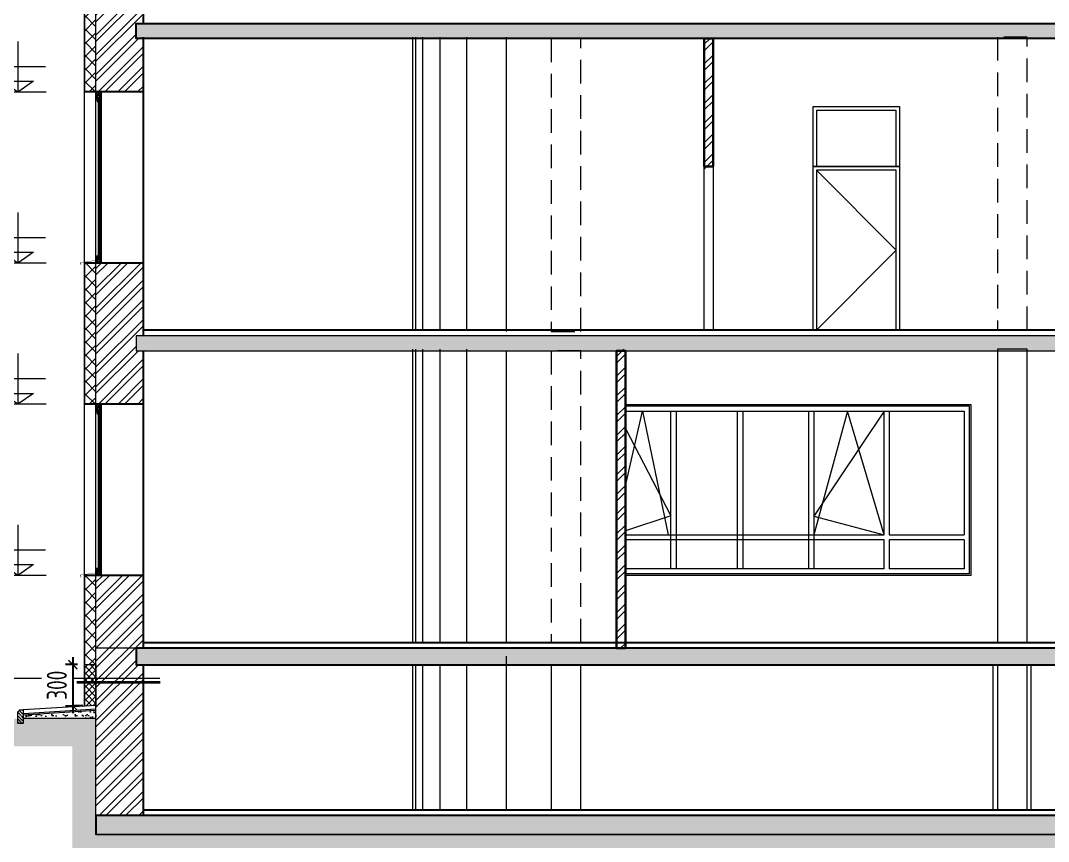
# Model space of a CAD drawing. Header units: millimetres. Extents: x -136099598 to 11807193, y 0 to 779331.
# Drawn here: x 548011 to 561829, y 285877 to 296914 of the extents above; entities that cross this region are included whole.
import ezdxf
from ezdxf import colors
from ezdxf.entities.mleader import LeaderData, LeaderLine
from ezdxf.math import Vec2, Vec3

# ---------------------------------------------------------------- set-up
doc = ezdxf.new("R2010")
doc.units = ezdxf.units.MM
doc.header["$MEASUREMENT"] = 0
doc.linetypes.add('ADSK_Штриховая_ш2 п1', pattern=[3, 2, -1])
doc.linetypes.add('HIDDEN2', pattern=[4.7625, 3.175, -1.5875])
doc.layers.get('0').update_dxf_attribs({"color": 250, "lineweight": 9})
doc.layers.get('Defpoints').update_dxf_attribs({"color": 8})
doc.layers.add('PDF _0', color=7, linetype='Continuous')
doc.layers.add('PDF_Геометрия', color=7, linetype='Continuous')
for name, color, linetype, lineweight in [('АР_Двери', 5, 'Continuous', 18), ('АР_Лестницы', 6, 'Continuous', 15), ('АР_Окна', 4, 'Continuous', 0), ('АР_Отметки', 250, 'Continuous', 15), ('АР_Перегородки кирпич', 244, 'Continuous', 30), ('АР_Стены фасадные', 7, 'Continuous', 30), ('АР_Тонкие', 250, 'Continuous', 5), ('АР_Штриховка', 253, 'Continuous', 13), ('СТЕНЫ кирпич ЛИДЕР', 250, 'Continuous', 15), ('Штриховка', 7, 'Continuous', 5)]:
    doc.layers.add(name, color=color, linetype=linetype, lineweight=lineweight)
doc.styles.add('ISOCPEUR', font='isocpeur.ttf', dxfattribs={"width": 0.7})
doc.styles.add('PDF ISOCPEUR', font='isocpeur.ttf')
doc.dimstyles.new('R_100', dxfattribs={"dimtxt": 270, "dimasz": 120, "dimexe": 100, "dimexo": 100, "dimgap": 80, "dimtad": 1, "dimdec": 0, "dimrnd": 5, "dimzin": 0, "dimdsep": 46, "dimtxsty": 'ISOCPEUR', "dimblk": 'ARCHTICK', "dimcen": 100, "dimdle": 100, "dimclrd": 256, "dimclre": 256, "dimclrt": 256, "dimadec": 0, "dimazin": 0, "dimtfac": 2, "dimtdec": 0, "dimtofl": 0, "dimtmove": 1, "dimatfit": 3, "dimfxl": 1, "dimtvp": 3, "dimtfill": 1, "dimtolj": 1, "dimtzin": 0, "dimarcsym": 0})

# ---------------------------------------------------------------- blocks, each defined once
blk = doc.blocks.new('A$C2f7af78a')
at = {"layer": 'PDF _0', "linetype": 'ADSK_Штриховая_ш2 п1', "lineweight": 0, "ltscale": 50, "elevation": 0}
for points in [[(-2152, 1446), (-2152, 1446), (-2152, 1446)], [(-2152, 1446), (-2152, 1446)]]:
    blk.add_lwpolyline(points, dxfattribs=at)
at = {"layer": 'АР_Окна', "ltscale": 150, "elevation": 0}
for points in [[(-2002, 3198), (2640, 3198), (2640, 899), (-2002, 899)], [(-2002, 3178), (2620, 3178), (2620, 919), (-2002, 919)], [(-2002, 3108), (2550, 3108), (2550, 1446)], [(-2002, 2103), (-1772, 3107), (-1427, 1446)], [(1474, 3108), (530, 1698), (1474, 1446), (981, 3108), (530, 1446)], [(1474, 1446), (1474, 3108), (1543, 3108), (1543, 1446)], [(-2002, 2876), (-1391, 1700), (-2002, 1499)], [(-2002, 1446), (1474, 1446)], [(1543, 1446), (2550, 1446)], [(1474, 1376), (-2002, 1376)], [(1474, 989), (1474, 1376)], [(2550, 1376), (2550, 989), (1543, 989)], [(1543, 1376), (1543, 989)], [(2550, 1376), (1543, 1376)], [(1474, 989), (-2002, 989)]]:
    blk.add_lwpolyline(points, dxfattribs=at)
for points in [[(-1322, 989), (-1391, 989), (-1391, 3108), (-1322, 3108)], [(-425, 989), (-494, 989), (-494, 3108), (-425, 3108)], [(530, 989), (461, 989), (461, 3108), (530, 3108)]]:
    blk.add_lwpolyline(points, close=True, dxfattribs=at)
blk = doc.blocks.new('A$Cd8d14d9d')
at = {"ltscale": 150}
for p, q in [((0, 682), (0, 0)), ((-372, 341), (1132, 341)), ((-380, 0), (380, 0))]:
    blk.add_line(p, q, dxfattribs=at)
blk.add_lwpolyline([(0, 0), (210, 147), (-210, 147), (0, 0)], dxfattribs=at)
blk = doc.blocks.new('A$Cb732d2f7')
at = {"ltscale": 150, "xscale": -1}
for p in [(-390, 12938), (-390, 11500), (-390, 10698), (-390, 8398), (-380, 6498), (-380, 4198), (-380, 2300), (-380, 0)]:
    blk.add_blockref('A$Cd8d14d9d', p, dxfattribs=at)
at = {"ltscale": 150, "xscale": -1, "rotation": 359.9992924696829}
blk.add_blockref('A$Cd8d14d9d', (-982, 12328), dxfattribs=at)
at = {"layer": 'PDF _0', "lineweight": 0, "char_height": 262.5, "attachment_point": 9, "style": 'PDF ISOCPEUR'}
for s, insert in [('+13,840', (-444, 13279)), ('+13,240', (-1022, 12669)), ('+12,400', (-444, 11841)), ('+11,600', (-444, 11039)), ('+9,300', (-444, 8739)), ('+7,400', (-434, 6839)), ('+5,100', (-434, 4539)), ('+3,200', (-434, 2641)), ('+0,900', (-434, 341))]:
    blk.add_mtext(s, dxfattribs=dict(at, insert=insert))
blk = doc.blocks.new('_DotSmall')
at = {"color": 0, "linetype": 'ByBlock', "const_width": 0.5}
blk.add_lwpolyline([(-0.0625, 0, 1), (0.0625, 0, 1)], format="xyb", close=True, dxfattribs=at)
blk = doc.blocks.new('_ArchTick')
at = {"color": 0, "linetype": 'ByBlock', "const_width": 0.15}
blk.add_lwpolyline([(-0.5, -0.5), (0.5, 0.5)], dxfattribs=at)
blk = doc.blocks.new('*D1860')
at = {"lineweight": -2, "ltscale": 150, "transparency": 16777216}
for p, q in [((548775, 288254), (548614, 288254)), ((548714, 288354), (548714, 287600)), ((548850, 287700), (548614, 287700))]:
    blk.add_line(p, q, dxfattribs=at)
at = {"layer": 'Defpoints', "color": 0, "ltscale": 150, "transparency": 16777216}
for p in [(548875, 288254), (548950, 287700)]:
    blk.add_point(p, dxfattribs=at)
at = {"lineweight": -2, "ltscale": 150, "transparency": 16777216, "xscale": 120, "yscale": 120, "zscale": 120}
for p, rotation in [((548714, 288254), 90), ((548714, 287700), 270)]:
    blk.add_blockref('_ArchTick', p, dxfattribs=dict(at, rotation=rotation))
at = {"ltscale": 150, "transparency": 16777216, "insert": (548499, 287977), "char_height": 270, "attachment_point": 5, "rotation": 90, "style": 'ISOCPEUR', "bg_fill": 3, "box_fill_scale": 1.25, "bg_fill_color": 256, "bg_fill_true_color": 13158600, "bg_fill_transparency": 0}
blk.add_mtext('\\A1;300', dxfattribs=at)
at = {"layer": 'Defpoints', "color": 0, "ltscale": 150, "transparency": 16777216}
blk.add_point((548714, 287700), dxfattribs=at)
blk = doc.blocks.new('A$Ca7d7b90d')
for p, q in [((0, 2179), (0, 2161)), ((0, 2162), (0, 2100)), ((0, 2162), (7, 2162)), ((0, 2155), (0, 2162)), ((0, 2162), (7, 2162)), ((0, 2161), (0, 2154)), ((0, 2155), (0, 2155)), ((0, 2155), (0, 2155)), ((0, 2154), (0, 2155)), ((0, 2155), (0, 2155)), ((0, 2100), (16, 2096)), ((2, 2160), (7, 2160)), ((2, 2160), (2, 2151)), ((7, 2160), (2, 2160)), ((2, 2160), (2, 2151)), ((2, 2151), (17, 2151)), ((2, 2151), (17, 2151)), ((3, 2148), (3, 2131)), ((17, 2148), (3, 2148)), ((3, 2137), (3, 2114)), ((11, 2114), (3, 2114)), ((3, 2112), (3, 2101)), ((11, 2112), (3, 2112)), ((3, 2101), (12, 2099)), ((7, 2162), (7, 2160)), ((7, 2162), (7, 2160)), ((11, 2112), (15, 2107)), ((12, 2112), (16, 2107)), ((13, 2162), (22, 2162)), ((13, 2162), (13, 2160)), ((13, 2160), (13, 2162)), ((13, 2162), (22, 2162)), ((13, 2160), (17, 2160)), ((17, 2160), (13, 2160)), ((13, 2099), (16, 2098)), ((15, 2107), (15, 2102)), ((16, 2107), (16, 2101)), ((16, 2096), (16, 2076)), ((16, 2076), (16, 2075)), ((17, 2160), (17, 2151)), ((17, 2151), (17, 2160)), ((17, 2115), (21, 2112)), ((17, 2075), (17, 2075)), ((17, 2074), (17, 2065)), ((18, 2112), (18, 2106)), ((18, 2105), (18, 2084)), ((19, 2160), (22, 2160)), ((19, 2160), (19, 2151)), ((22, 2160), (19, 2160)), ((19, 2160), (19, 2151)), ((19, 2151), (32, 2160)), ((19, 2151), (32, 2151)), ((19, 2151), (19, 2151)), ((19, 2148), (32, 2148)), ((19, 2145), (19, 2115)), ((19, 2115), (21, 2115)), ((19, 2115), (31, 2115)), ((19, 2074), (19, 2066)), ((21, 2146), (21, 2115)), ((21, 2146), (49, 2146)), ((21, 2112), (31, 2112)), ((22, 2162), (22, 2160)), ((22, 2162), (22, 2160)), ((24, 2069), (24, 2074)), ((25, 2108), (25, 2112)), ((34, 2108), (25, 2108)), ((25, 2078), (55, 2080)), ((25, 2075), (25, 2078)), ((26, 2074), (25, 2075)), ((26, 2069), (26, 2074)), ((30, 2146), (30, 2144)), ((30, 2144), (39, 2144)), ((31, 2116), (31, 2112)), ((31, 2116), (38, 2116)), ((32, 2160), (32, 2179)), ((32, 2179), (32, 2179)), ((33, 2099), (33, 2104)), ((33, 2104), (35, 2104)), ((34, 2106), (34, 2108)), ((35, 2106), (34, 2106)), ((47, 2098), (34, 2098)), ((35, 2104), (35, 2106)), ((38, 2151), (51, 2151)), ((38, 2148), (51, 2148)), ((38, 2116), (38, 2112)), ((38, 2115), (50, 2115)), ((38, 2112), (52, 2112)), ((39, 2146), (39, 2144)), ((58, 2107), (45, 2107)), ((45, 2107), (45, 2105)), ((45, 2105), (47, 2105)), ((47, 2162), (56, 2162)), ((47, 2162), (47, 2160)), ((47, 2160), (51, 2160)), ((47, 2105), (47, 2099)), ((49, 2146), (49, 2115)), ((49, 2115), (51, 2115)), ((50, 2119), (66, 2119)), ((51, 2160), (51, 2151)), ((51, 2148), (51, 2115)), ((52, 2148), (66, 2148)), ((52, 2112), (52, 2110)), ((52, 2110), (56, 2110)), ((53, 2160), (56, 2160)), ((53, 2160), (53, 2151)), ((53, 2151), (68, 2151)), ((55, 2080), (55, 2067)), ((56, 2162), (56, 2160)), ((56, 2110), (56, 2117)), ((56, 2117), (66, 2117)), ((57, 2103), (57, 2106)), ((57, 2106), (58, 2106)), ((63, 2103), (57, 2103)), ((57, 2080), (57, 2066)), ((58, 2106), (58, 2107)), ((65, 2107), (61, 2107)), ((61, 2107), (61, 2106)), ((61, 2106), (63, 2106)), ((63, 2106), (63, 2103)), ((66, 2117), (65, 2110)), ((65, 2110), (70, 2110)), ((65, 2063), (65, 2107)), ((66, 2148), (66, 2123)), ((66, 2133), (66, 2119)), ((70, 2165), (70, 2179)), ((70, 2171), (70, 2110)), ((18, 2064), (27, 2060)), ((20, 2065), (27, 2062)), ((25, 2068), (24, 2068)), ((28, 2069), (26, 2069)), ((26, 2069), (26, 2069)), ((26, 2067), (26, 2067)), ((27, 2062), (27, 2066)), ((27, 2060), (29, 2060)), ((29, 2068), (28, 2069)), ((29, 2060), (29, 2068)), ((29, 2060), (30, 2056)), ((39, 2060, 0), (34, 2060, 0)), ((49, 2060, 0), (43, 2060)), ((53, 2058), (52, 2057, 0)), ((55, 2067), (53, 2067)), ((53, 2067), (53, 2064)), ((53, 2064), (54, 2064)), ((54, 2061), (53, 2061)), ((53, 2061), (53, 2058)), ((53, 2058), (54, 2058)), ((54, 2058), (64, 2062)), ((54, 2061), (54, 2061)), ((57, 2063), (56, 2065)), ((58, 2062), (56, 2061)), ((59, 2065), (58, 2066)), ((59, 2062), (63, 2063))]:
    blk.add_line(p, q)
at = {"elevation": 0}
for points in [[(70, 2191), (70, 2179), (0, 2179), (0, 2191)], [(52, 2071), (29, 2071), (29, 2075), (52, 2075)], [(56, 2162), (56, 2160), (53, 2160), (53, 2151), (68, 2151), (68, 2160), (62, 2160), (62, 2162), (70, 2162), (70, 2171), (70, 2179), (38, 2179), (38, 2151), (51, 2151), (51, 2160), (47, 2160), (47, 2162), (56, 2162)]]:
    blk.add_lwpolyline(points, close=True, dxfattribs=at)
for points in [[(18, 2112), (24, 2112), (24, 2106), (18, 2106)], [(18, 2105), (24, 2105), (24, 2084), (18, 2084)], [(24, 2074), (19, 2074)], [(45, 2079), (43, 2079), (43, 2077), (37, 2077), (38, 2079), (35, 2079), (35, 2077), (30, 2077), (30, 2078), (25, 2078), (25, 2075), (29, 2075), (29, 2075)], [(52, 2075), (55, 2077), (55, 2078), (54, 2078), (54, 2079), (52, 2079), (52, 2080), (51, 2080), (51, 2077), (45, 2077), (45, 2079)], [(65, 2107), (67, 2107), (67, 2108), (70, 2108), (70, 2110)]]:
    blk.add_lwpolyline(points)
for points in [[(22, 2077), (22, 2077, -0.220624), (22, 2078), (23, 2080, 0.200745), (23, 2080), (22, 2081), (21, 2078, 0.137154), (21, 2077), (21, 2076), (21, 2076, -0.294881), (20, 2077), (20, 2077, -0.24632), (20, 2078), (22, 2081), (19, 2081), (19, 2082), (22, 2082, -0.154463), (23, 2082), (23, 2081, -0.295046), (24, 2080), (23, 2077), (24, 2077), (24, 2077, -0.392087)], [(55, 2105), (54, 2082), (26, 2080), (26, 2082), (25, 2083), (25, 2089), (27, 2089), (27, 2090), (25, 2090), (25, 2105), (30, 2105), (30, 2099, 0.414214), (31, 2098), (31, 2098), (31, 2096, 0.414214), (32, 2095), (38, 2095), (38, 2093), (40, 2093), (40, 2095), (41, 2095), (41, 2093), (43, 2093), (43, 2095), (47, 2095), (49, 2095, 0.414214), (50, 2096), (50, 2105)]]:
    blk.add_lwpolyline(points, format="xyb", close=True, dxfattribs=at)
blk.add_lwpolyline([(57, 2080), (56, 2082), (56, 2101), (63, 2101, -0.414214), (63, 2100), (63, 2063)], format="xyb")
for centre, radius, start, end in [((15, 2113), 4.13, 32.5036, 171.0739), ((15, 2113), 3.06, 35.6724, 187.8932), ((15, 2099), 3.16, 97.2423, 180.0057), ((15, 2099), 2.09, 57.6218, 197.7088), ((17, 2075), 0.803, 180, 240), ((17, 2074), 0.803, 0, 60), ((35, 2114), 4.87, 196.2855, 343.7145), ((34, 2099), 0.803, 180, 270), ((47, 2099), 0.803, 270, 0), ((18, 2065), 0.803, 180, 246.4843), ((20, 2066), 0.803, 180, 246.4843), ((25, 2069), 0.803, 180, 225), ((26, 2068), 0.803, 225, 270), ((26, 2066), 0.803, 0, 90), ((55, 2064), 0.803, 41.6297, 176.6297), ((55, 2061), 0.803, 180, 315), ((58, 2066), 0.803, 180, 229.7384), ((57, 2063), 0.803, 315, 49.7384), ((57, 2063), 2.55, 333.5184, 49.7384), ((64, 2063), 0.803, 291.1065, 0)]:
    blk.add_arc(centre, radius, start, end)
at = {"layer": 'АР_Стены фасадные', "lineweight": 15}
for p, q in [((0, -47), (0, -109)), ((17, -98), (2, -98)), ((2, -98), (2, -107)), ((12, -46), (4, -48)), ((4, -48), (4, -59)), ((4, -59), (4, -48)), ((11, -59), (4, -59)), ((4, -60), (4, -76)), ((11, -60), (4, -60)), ((15, -76), (4, -76)), ((4, -78), (4, -95)), ((15, -78), (4, -78)), ((4, -95), (17, -95)), ((8, -76), (8, -78)), ((8, -95), (8, -98)), ((15, -53), (11, -59)), ((16, -53), (12, -59)), ((13, -61), (12, -62)), ((12, -76), (12, -78)), ((12, -95), (12, -98)), ((15, -62), (14, -64)), ((16, -48), (15, -48)), ((15, -53), (15, -49)), ((17, -63), (15, -76)), ((15, -78), (17, -95)), ((16, -23), (16, -22)), ((16, -43), (16, -23)), ((16, -53), (16, -48)), ((21, -59), (16, -63)), ((17, -22), (17, -21)), ((19, -62), (17, -77)), ((17, -77), (19, -95)), ((17, -98), (17, -107)), ((18, -11), (27, -7)), ((18, -21), (18, -11)), ((18, -52), (18, -31)), ((18, -59), (18, -53)), ((19, -21), (19, -13)), ((50, -62), (19, -62)), ((19, -65), (19, -95)), ((21, -65), (19, -65)), ((19, -95), (33, -95)), ((33, -98), (19, -98)), ((19, -98), (19, -107)), ((20, -12), (27, -9)), ((34, -59), (21, -59)), ((21, -65), (21, -93)), ((49, -93), (21, -93)), ((25, -14), (24, -15)), ((24, -16), (24, -21)), ((26, -21), (25, -22)), ((25, -22), (25, -25)), ((25, -25), (55, -27)), ((34, -54), (25, -54)), ((25, -54), (25, -59)), ((26, -14), (26, -14)), ((28, -16), (26, -16)), ((26, -16), (26, -16)), ((26, -16), (26, -21)), ((27, -7), (29, -7)), ((27, -9), (27, -13)), ((29, -15), (28, -16)), ((29, -7), (30, -3)), ((29, -7), (29, -15)), ((33, -45), (33, -51)), ((33, -51), (35, -51)), ((39, -7), (34, -7)), ((47, -45), (34, -45)), ((35, -53), (34, -53)), ((34, -53), (34, -54)), ((34, -59), (34, -62)), ((35, -51), (35, -53)), ((52, -59), (36, -59)), ((36, -59), (36, -62)), ((40, -95), (51, -95)), ((51, -98), (40, -98)), ((49, -7), (43, -7)), ((45, -54), (45, -52)), ((45, -52), (47, -52)), ((58, -54), (45, -54)), ((47, -52), (47, -45)), ((49, -93), (49, -65)), ((51, -65), (49, -65)), ((50, -62), (55, -76)), ((53, -5), (51, -4)), ((51, -95), (51, -65)), ((51, -95), (55, -76)), ((51, -98), (51, -107)), ((57, -56), (52, -56)), ((52, -59), (52, -56)), ((53, -8), (53, -5)), ((53, -5), (54, -5)), ((54, -8), (53, -8)), ((53, -14), (53, -11)), ((53, -11), (54, -11)), ((55, -14), (53, -14)), ((53, -95), (55, -82)), ((53, -95), (66, -95)), ((68, -98), (53, -98)), ((53, -98), (53, -107)), ((54, -5), (64, -9)), ((54, -8), (54, -8)), ((66, -69), (54, -69)), ((54, -69), (56, -76)), ((55, -27), (55, -14)), ((66, -82), (55, -82)), ((57, -9), (56, -8)), ((57, -10), (56, -12)), ((57, -56), (56, -64)), ((66, -64), (56, -64)), ((56, -80), (56, -76)), ((66, -80), (56, -80)), ((57, -27), (57, -13)), ((63, -50), (57, -50)), ((57, -50), (57, -53)), ((57, -53), (58, -53)), ((59, -12), (58, -13)), ((58, -53), (58, -54)), ((59, -9), (63, -10)), ((61, -54), (61, -53)), ((61, -53), (63, -53)), ((65, -54), (61, -54)), ((63, -53), (63, -50)), ((65, -10), (65, -54)), ((70, -56), (65, -56)), ((65, -56), (66, -64)), ((66, -80), (66, -69)), ((66, -95), (66, -82)), ((70, -56), (70, -109))]:
    blk.add_line(p, q, dxfattribs=at)
for points in [[(31, 2071), (31, -18)], [(34, 2071), (34, -18)], [(39, 2071), (39, -18)], [(43, 2071), (43, -18)], [(49, 2071), (49, -18)], [(52, 2071), (52, -18)], [(18, -52), (24, -52), (24, -31), (18, -31)], [(18, -59), (24, -59), (24, -53), (18, -53)], [(24, -21), (19, -21)], [(45, -26), (43, -26), (43, -24), (38, -24), (38, -26), (35, -25), (35, -24), (30, -24), (30, -25), (26, -25), (26, -22), (29, -22), (29, -22)], [(36, -62), (36, -59), (52, -59), (52, -56), (57, -56), (56, -64), (66, -64), (65, -56), (70, -56), (70, -109), (64, -109), (64, -107), (68, -107), (68, -98), (53, -98), (53, -107), (56, -107), (56, -109), (47, -109), (47, -107), (51, -107), (51, -98), (40, -98), (40, -95), (51, -95), (55, -76), (50, -62), (36, -62)], [(52, -22), (55, -24), (55, -24), (54, -24), (54, -26), (52, -26), (52, -27), (51, -27), (51, -24), (45, -24), (45, -26)], [(65, -54), (67, -54), (67, -55), (70, -55), (70, -56)]]:
    blk.add_lwpolyline(points, dxfattribs=at)
for points in [[(16, -43), (16, -45), (13, -45, 0.379688), (15, -48), (16, -48), (16, -53), (12, -59, 0.457708), (16, -63), (21, -59), (34, -59), (34, -62), (19, -62), (17, -77), (19, -95), (33, -95), (33, -98), (19, -98), (19, -107), (23, -107), (23, -109), (13, -109), (13, -107), (17, -107), (17, -98), (2, -98), (2, -107), (6, -107), (6, -109), (0, -109), (0, -47), (16, -43)], [(57, -27), (56, -29), (56, -48), (63, -48, 0.414214), (63, -47), (63, -10)]]:
    blk.add_lwpolyline(points, format="xyb", dxfattribs=at)
for points in [[(23, -24), (23, -24, 0.220624), (22, -25), (23, -27, -0.200745), (23, -27), (23, -28), (21, -25, -0.137154), (21, -24), (21, -23), (21, -23, 0.294881), (20, -24), (20, -24, 0.24632), (20, -25), (22, -28), (19, -28), (19, -29), (22, -29, 0.154463), (23, -28), (23, -28, 0.295046), (24, -27), (23, -24), (24, -24), (24, -24, 0.392087)], [(55, -52), (54, -29), (26, -26), (26, -29), (25, -30), (25, -36), (28, -36), (28, -37), (25, -37), (25, -52), (30, -52), (30, -46, -0.414214), (31, -45), (31, -45), (31, -43, -0.414214), (32, -42), (38, -42), (38, -40), (40, -40), (40, -42), (41, -42), (41, -40), (43, -40), (43, -42), (47, -42), (49, -42, -0.414214), (50, -43), (50, -52)]]:
    blk.add_lwpolyline(points, format="xyb", close=True, dxfattribs=at)
for points in [[(52, -18), (29, -18), (29, -22), (52, -22)], [(65, -66), (54, -66), (54, -68), (65, -68)]]:
    blk.add_lwpolyline(points, close=True, dxfattribs=at)
for centre, radius, start, end in [((15, -60), 3.88, 184.6729, 304.0229), ((15, -46), 3.43, 185.2138, 261.6464), ((16, -59), 3.56, 178.2218, 276.5977), ((16, -46), 2.31, 167.4935, 258.8856), ((35, -61), 4.87, 17.4307, 162.5693), ((35, -60), 2.63, 23.4637, 156.5363), ((34, -45), 0.8, 90, 180), ((47, -45), 0.8, 0, 90)]:
    blk.add_arc(centre, radius, start, end, dxfattribs=at)
at = {"layer": 'АР_Тонкие', "lineweight": 15}
for centre, radius, start, end in [((17, -22), 0.8, 120, 180), ((17, -21), 0.8, 300, 0), ((18, -11), 0.8, 113.5158, 180), ((20, -13), 0.8, 113.5158, 180), ((25, -16), 0.8, 135, 180), ((26, -15), 0.8, 90, 135), ((26, -13), 0.8, 270, 0), ((55, -8), 0.8, 45, 180), ((55, -11), 0.8, 183.3703, 318.3703), ((57, -10), 0.8, 310.2616, 45), ((58, -13), 0.8, 130.2616, 180), ((57, -10), 2.54, 310.2616, 26.4816), ((64, -10), 0.8, 0, 68.8935)]:
    blk.add_arc(centre, radius, start, end, dxfattribs=at)

msp = doc.modelspace()

# ---------------------------------------------------------------- hatches: boundary and pattern name
at = {"ltscale": 40, "true_color": 0x383e42}
h = msp.add_hatch(dxfattribs=at)
h.set_pattern_fill('ANSI32', color=250, scale=500, angle=360)
h.set_pattern_definition([(45, (50033.95, 9595.65), (-132.58252, 132.58252), []), (45, (50122.34, 9595.65), (-132.58252, 132.58252), [])])
h.paths.add_polyline_path([(549566.862, 296873.985), (549566.862, 296673.985), (549664.752, 296673.985), (549664.752, 295953.863), (549024.752, 295953.982), (549024.773, 297854.316), (549664.752, 297854.1), (549664.752, 296873.985)])
at = {"ltscale": 100, "transparency": 33554687}
h = msp.add_hatch(dxfattribs=at)
h.set_pattern_fill('ANSI35', color=0, scale=700)
h.set_pattern_definition([(45, (83761.19, -17.98), (-123.743687, 123.743687), []), (45, (83884.93, -17.98), (-123.743687, 123.743687), [218.75, -43.75, 0, -43.75])])
h.paths.add_polyline_path([(609194.728, 296673.987), (609194.728, 296873.987), (549564.75, 296873.985), (549564.75, 296673.985)])
at = {"ltscale": 40, "true_color": 0x383e42}
h = msp.add_hatch(dxfattribs=at)
h.set_pattern_fill('ANSI32', color=250, scale=500, angle=360)
h.set_pattern_definition([(45, (91738.33, 42.26), (-132.58252, 132.58252), []), (45, (91826.72, 42.26), (-132.58252, 132.58252), [])])
h.paths.add_polyline_path([(557321.838, 296673.985), (557321.838, 294891.004), (557201.959, 294891.004), (557201.959, 296673.985)])
h = msp.add_hatch(dxfattribs=at)
h.set_pattern_fill('ANSI32', color=250, scale=500, angle=360)
h.set_pattern_definition([(45, (50033.95, 5397.36), (-132.58252, 132.58252), []), (45, (50122.34, 5397.36), (-132.58252, 132.58252), [])])
h.paths.add_polyline_path([(549566.862, 292673.943), (549566.862, 292473.943), (549664.752, 292473.943), (549664.752, 291753.604), (549024.73, 291753.842), (549024.773, 293654.083), (549664.752, 293653.867), (549664.752, 292673.943)])
at = {"ltscale": 100, "transparency": 33554687}
h = msp.add_hatch(dxfattribs=at)
h.set_pattern_fill('ANSI35', color=0, scale=700)
h.set_pattern_definition([(45, (107916.06, -0.04), (-123.743687, 123.743687), []), (45, (108039.8, -0.04), (-123.743687, 123.743687), [218.75, -43.75, 0, -43.75])])
h.paths.add_polyline_path([(585544.736, 292473.943), (585544.736, 292473.943), (585544.736, 292673.902), (549564.746, 292673.943), (549564.807, 292473.943), (561004.868, 292473.814), (561042.229, 292473.9)])
at = {"ltscale": 40, "true_color": 0x383e42}
h = msp.add_hatch(dxfattribs=at)
h.set_pattern_fill('ANSI32', color=250, scale=500, angle=360)
h.set_pattern_definition([(45, (90559.8, -4156.03), (-132.58252, 132.58252), []), (45, (90648.18, -4156.03), (-132.58252, 132.58252), [])])
h.paths.add_polyline_path([(556143.297, 292493.938), (556143.297, 288473.925), (556023.418, 288473.925), (556023.418, 292493.938)])
h = msp.add_hatch(dxfattribs=at)
h.set_pattern_fill('ANSI32', color=250, scale=500, angle=360)
h.set_pattern_definition([(45, (50033.95, 1176.26), (-132.58252, 132.58252), []), (45, (50122.34, 1176.26), (-132.58252, 132.58252), [])])
h.paths.add_polyline_path([(549566.865, 288472.845), (549566.865, 288252.845), (549664.755, 288252.845), (549664.755, 286223.863), (549024.733, 286224.101), (549024.776, 289454.089), (549664.755, 289453.873), (549664.755, 288472.845)])
at = {"ltscale": 100, "transparency": 33554687}
h = msp.add_hatch(dxfattribs=at)
h.set_pattern_fill('ANSI35', color=0, scale=700)
h.set_pattern_definition([(45, (107916.06, -4201.12), (-123.743687, 123.743687), []), (45, (108039.8, -4201.12), (-123.743687, 123.743687), [218.75, -43.75, 0, -43.75])])
h.paths.add_polyline_path([(609094.734, 288252.845), (609194.732, 288252.845), (609194.731, 288472.827), (549564.747, 288472.867), (549564.807, 288252.845), (561004.868, 288252.802), (561054.645, 288252.845)])
h.paths.add_polyline_path([(609194.732, 288252.866), (609604.723, 288252.823), (612704.176, 288252.845), (612704.176, 288473.944), (609194.731, 288472.826)])
at = {"ltscale": 100}
h = msp.add_hatch(dxfattribs=at)
h.set_pattern_fill('ANSI35', color=256, scale=10, angle=90)
h.set_pattern_definition([(135, (613061.465, 287857.75), (-44.90128, -44.90128), []), (135, (613061.465, 287902.65), (-44.90128, -44.90128), [79.375, -15.875, 0, -15.875])])
h.paths.add_polyline_path([(547974.982, 287619.147), (548001.923, 287644.404), (548047.387, 287644.404), (548047.387, 287462.55), (547974.982, 287462.55)])
h = msp.add_hatch(dxfattribs=at)
h.set_pattern_fill('AR-SAND', color=256, scale=2)
h.set_pattern_definition([(37.5, (237388.52, 270598.43), (-3.200063, 97.882647), [0, -77.216, 0, -86.36, 0, -82.55]), (7.5, (237388.52, 270598.43), (89.904657, 143.36502), [0, -41.656, 0, -69.596, 0, -26.67]), (327.5, (237326.035, 270598.43), (158.198474, 0.287437), [0, -25.4, 0, -91.44, 0, -119.38]), (317.5, (237326.03, 270598.43), (152.71129, 44.585865), [0, -12.7, 0, -59.944, 0, -68.58])])
h.paths.add_polyline_path([(548047.387, 287534.956), (549024.739, 287534.956), (549024.666, 287635.48), (548047.387, 287575.368)])
at = {"ltscale": 40, "true_color": 0x383e42}
h = msp.add_hatch(dxfattribs=at)
h.set_pattern_fill('EARTH', color=250, scale=2000, angle=45)
h.set_pattern_definition([(45, (-5628.27, 8434.16), (0, 707.10678), [500, -500]), (45, (-5760.86, 8566.74), (0, 707.10678), [500, -500]), (45, (-5893.44, 8699.3), (0, 707.10678), [500, -500]), (135, (-5893.44, 8787.7), (-707.10678, 6e-14), [500, -500]), (135, (-5760.86, 8920.3), (-707.10678, 6e-14), [500, -500]), (135, (-5628.27, 9052.87), (-707.10678, 6e-14), [500, -500])])
h.paths.add_polyline_path([(599359.627, 285482.69), (615496.625, 285482.69), (615496.625, 286291.323), (620351.767, 286291.323), (620349.965, 286578.287), (614979.609, 286624.268), (614975.446, 285971.87), (613114.697, 285971.948), (598744.544, 285974.525), (598744.57, 285675.52), (579144.762, 285675.52), (579144.76, 285972.475), (549024.719, 285974.602), (549024.777, 286046.544), (549024.749, 286108.057), (549024.754, 287534.956), (541726.457, 287488.245), (541716.065, 287154.178), (548706.202, 287154.178), (548706.202, 285399.171), (578574.971, 285399.171), (578574.971, 285167.402), (599359.627, 285167.402)])
at = {"ltscale": 100, "transparency": 33554687}
h = msp.add_hatch(dxfattribs=at)
h.set_pattern_fill('ANSI35', color=0, scale=700)
h.set_pattern_definition([(45, (107916.06, -70), (-123.743687, 123.743687), []), (45, (108039.8, -70), (-123.743687, 123.743687), [218.75, -43.75, 0, -43.75])])
h.paths.add_polyline_path([(579664.099, 286223.581), (549024.772, 286223.416), (549024.772, 285974.78), (579664.099, 285972.189)])
at = {"layer": 'Штриховка', "transparency": 33554636}
h = msp.add_hatch(dxfattribs=at)
h.set_pattern_fill('ANSI37', color=256, scale=1000)
h.set_pattern_definition([(45, (58951.07, 6258.22), (-88.388348, 88.388348), []), (135, (58951.07, 6258.22), (-88.388348, -88.388348), [])])
h.paths.add_polyline_path([(549024.752, 297854.171), (549024.752, 295953.982), (548874.752, 295953.944), (548874.752, 297854.171)])
h = msp.add_hatch(dxfattribs=at)
h.set_pattern_fill('ANSI37', color=256, scale=1000)
h.set_pattern_definition([(45, (58951.07, 2058.26), (-88.388348, 88.388348), []), (135, (58951.07, 2058.26), (-88.388348, -88.388348), [])])
h.paths.add_polyline_path([(549024.752, 293654.208), (549024.752, 291753.981), (548874.752, 291753.981), (548874.752, 293654.208)])
h = msp.add_hatch(dxfattribs=at)
h.set_pattern_fill('ANSI37', color=256, scale=1000)
h.set_pattern_definition([(45, (58951.07, -1441.74), (-88.388348, 88.388348), []), (135, (58951.07, -1441.74), (-88.388348, -88.388348), [])])
h.paths.add_polyline_path([(549024.752, 289453.981), (549024.752, 288253.982), (548874.752, 288253.982), (548874.752, 289453.981)])
h = msp.add_hatch(dxfattribs=at)
h.set_pattern_fill('ANSI37', color=256, scale=500)
h.set_pattern_definition([(45, (370652.19, -4385.034), (-44.194174, 44.194174), []), (135, (370652.19, -4385.034), (-44.194174, -44.194174), [])])
h.paths.add_polyline_path([(549024.743, 288253.982), (549024.739, 287704.509), (548874.9, 287695.294), (548874.9, 288253.982)])

# ---------------------------------------------------------------- linework, layer by layer
at = {"ltscale": 150}
for p, q in [((548864.752, 302393.98), (548864.752, 287693.982, 0.403)), ((548874.752, 295953.982, 0.403), (548874.752, 297854.208, -0.114)), ((549024.752, 295953.982, 0.403), (549024.752, 297854.208, -0.114)), ((553284.735, 292753.944, -0.403), (553284.735, 296692.232, -0.179)), ((553326.168, 292753.944, -1.209), (553326.168, 296692.232, -1.209)), ((553417.792, 292753.944, -1.209), (553417.792, 296692.232, -1.209)), ((553652.894, 292753.944, -1.209), (553652.894, 296692.232, -1.209)), ((554009.069, 292753.944, -1.209), (554009.069, 296692.232, -1.209)), ((554545.7, 292733.947, -1.209), (554545.7, 296692.232, -1.209)), ((548874.752, 291753.981, -0.266), (548874.752, 293653.944, -0.219)), ((549024.752, 291753.981, -0.266), (549024.752, 293653.944, -0.219)), ((553284.735, 288553.982, -0.627), (553284.735, 292493.944, -0.403)), ((553326.168, 288555.656, -1.433), (553326.168, 292493.944, -1.433)), ((553417.792, 288555.656, -1.433), (553417.792, 292493.944, -1.433)), ((553652.894, 288555.656, -1.433), (553652.894, 292493.944, -1.433)), ((554009.069, 288555.656, -1.433), (554009.069, 292493.944, -1.433)), ((554545.7, 288555.657, -1.433), (554545.7, 292473.946, -1.433)), ((548874.891, 288253.982), (548874.752, 289453.981, -0.324)), ((549024.777, 286223.982, -0.403), (549024.752, 289453.981, -0.324)), ((549664.788, 288473.956), (549024.752, 288475.586)), ((553284.736, 286303.982, 0.403), (553284.736, 288252.844, 0.403)), ((553326.169, 286303.982, -0.403), (553326.169, 288252.844, -0.403)), ((553417.793, 286303.982, -0.403), (553417.793, 288252.844, -0.403)), ((553652.895, 286303.982, -0.403), (553652.895, 288252.844, -0.403)), ((554009.07, 286303.982, -0.403), (554009.07, 288252.845, -0.403)), ((554545.701, 286303.981, 0.372), (554545.701, 288367.63, -0.403)), ((561084.736, 286303.982, 0.403), (561084.736, 288252.85, 0.403)), ((561594.736, 286303.982, 0.403), (561594.736, 288252.85, 0.403)), ((549024.699, 285994.597, -0.403), (549024.699, 285994.597, -0.403))]:
    msp.add_line(p, q, dxfattribs=at)
for points in [[(549564.746, 292473.943), (585544.736, 292473.942), (585544.736, 292673.942), (549564.746, 292673.943)], [(548874.891, 288253.982), (549024.752, 288253.982), (549024.739, 287704.509), (548875.876, 287695.354)]]:
    msp.add_lwpolyline(points, close=True, dxfattribs=at)
at = {"color": 3, "ltscale": 150}
for points in [[(561144.735, 288553.549), (561544.735, 288553.549), (561544.734, 292493.94), (561144.734, 292493.94)], [(555144.735, 286303.982), (555544.735, 286303.982), (555544.734, 288252.841), (555144.734, 288252.841)], [(561144.735, 286303.982), (561544.735, 286303.982), (561544.734, 288252.844), (561144.734, 288252.844)]]:
    msp.add_lwpolyline(points, close=True, dxfattribs=at)
at = {"ltscale": 100}
for points in [[(548047.387, 287462.55), (547974.982, 287462.55), (547974.982, 287619.147), (548001.923, 287644.404), (548047.387, 287644.404)], [(549024.666, 287635.48), (548047.387, 287575.368), (548047.387, 287534.956), (549024.739, 287534.956)]]:
    msp.add_lwpolyline(points, close=True, dxfattribs=at)
at = {"layer": 'PDF_Геометрия', "lineweight": 13, "ltscale": 100, "transparency": 33554687, "elevation": 0.403}
msp.add_lwpolyline([(549883.332, 288068.985), (546499.574, 288068.985), (546499.574, 293455.984)], dxfattribs=at)
at = {"layer": 'PDF_Геометрия', "lineweight": 35, "ltscale": 100, "transparency": 33554687, "elevation": 0.403}
msp.add_lwpolyline([(549886.975, 288014.358), (548768.975, 288014.358)], dxfattribs=at)
at = {"layer": 'PDF_Геометрия', "lineweight": 13, "ltscale": 100, "transparency": 33554687}
for points in [[(549024.739, 287704.509), (548047.387, 287644.404)], [(549027.808, 287654.603), (548050.456, 287594.499)]]:
    msp.add_lwpolyline(points, dxfattribs=at)
at = {"layer": 'АР_Двери', "ltscale": 150, "elevation": -0.403}
for points in [[(558662.992, 294953.283), (559832.992, 294953.281), (559832.992, 295754.251), (558662.992, 295754.253)], [(558712.992, 294953.283), (559782.992, 294953.281), (559782.992, 295704.251), (558712.992, 295704.253)], [(558663.008, 292753.944), (559833.008, 292753.944), (559832.992, 294953.283), (558662.992, 294953.283)], [(558713.007, 292753.944), (559783.007, 292753.944), (559782.992, 294903.283), (558712.992, 294903.283)]]:
    msp.add_lwpolyline(points, close=True, dxfattribs=at)
at = {"layer": 'АР_Двери', "ltscale": 150}
msp.add_lwpolyline([(557201.837, 294953.631), (557321.838, 294953.631), (557321.838, 292753.944), (557201.837, 292753.944)], close=True, dxfattribs=at)
at = {"layer": 'АР_Двери', "ltscale": 150, "elevation": -0.403}
msp.add_lwpolyline([(558712.992, 294903.283), (559783, 293828.614), (558716.762, 292753.944)], dxfattribs=at)
at = {"layer": 'АР_Лестницы', "color": 18, "linetype": 'HIDDEN2', "ltscale": 100, "true_color": 0x000000, "elevation": -0.403}
for points in [[(555144.735, 292733.947), (555544.735, 292733.947), (555544.734, 296673.985), (555144.734, 296673.985)], [(561144.735, 292753.944), (561544.735, 292753.944), (561544.734, 296692.232), (561144.734, 296692.232)]]:
    msp.add_lwpolyline(points, close=True, dxfattribs=at)
at = {"layer": 'АР_Лестницы', "color": 18, "linetype": 'HIDDEN2', "ltscale": 100, "true_color": 0x000000}
msp.add_lwpolyline([(555144.735, 288553.549), (555544.735, 288553.549), (555544.734, 292473.943), (555144.734, 292473.943)], close=True, dxfattribs=at)
at = {"layer": 'АР_Окна', "ltscale": 150}
for points, elevation in [([(549024.93, 295953.982), (549094.592, 295953.944), (549094.592, 293653.944), (549024.93, 293653.944)], -0.428), ([(549024.973, 291754.806), (549094.635, 291754.768), (549094.592, 289453.981), (549024.93, 289453.981)], 0.378)]:
    msp.add_lwpolyline(points, close=True, dxfattribs=dict(at, elevation=elevation))
at = {"layer": 'АР_Перегородки кирпич', "ltscale": 100}
for points in [[(557201.837, 294953.631), (557321.838, 294953.631), (557321.838, 296673.985), (557201.837, 296673.985)], [(556023.296, 288473.922), (556143.297, 288473.922), (556143.297, 292473.946), (556023.296, 292473.946)]]:
    msp.add_lwpolyline(points, close=True, dxfattribs=at)
at = {"layer": 'АР_Штриховка', "const_width": 4.536}
for points, elevation in [([(548817.998, 293627.358), (548826.386, 293639.245, 0.629962256), (548824.929, 293642.288), (548817.283, 293642.288, -0.397197195), (548815.004, 293644.442), (548815.004, 293656.984, -0.373560684), (548817.581, 293659.951), (549014.381, 293686.892), (549014.381, 293706.551)], -0.048), ([(548817.998, 289427.473), (548826.386, 289439.36, 0.629962256), (548824.929, 289442.403), (548817.283, 289442.403, -0.397197195), (548815.004, 289444.557), (548815.004, 289457.099, -0.373560684), (548817.581, 289460.067), (549014.381, 289487.007), (549014.381, 289506.666)], 0.489)]:
    msp.add_lwpolyline(points, format="xyb", dxfattribs=dict(at, elevation=elevation))
at = {"layer": 'СТЕНЫ кирпич ЛИДЕР', "lineweight": 25, "ltscale": 100}
for p, q in [((549664.751, 295953.982, 0.403), (548874.752, 295953.982, 0.403)), ((549664.751, 293653.944, -0.403), (548874.891, 293653.944, -0.437)), ((549664.746, 292753.944, -0.403), (585424.746, 292753.944, -0.403)), ((549664.751, 291753.981, 0.403), (548874.891, 291753.981, 0.369)), ((549664.751, 289453.981, 0.403), (548874.891, 289453.981, 0.369)), ((549664.751, 288553.981, 0.403), (612604.757, 288553.981)), ((549664.751, 286303.981, 0.403), (579544.712, 286303.614))]:
    msp.add_line(p, q, dxfattribs=at)
for points in [[(549664.752, 296873.985), (549664.752, 300953.98)], [(549664.752, 292673.943), (549664.752, 296692.234)], [(549664.752, 288473.92), (549664.752, 292473.943)], [(549664.752, 286223.982), (549664.752, 288252.845)]]:
    msp.add_lwpolyline(points, dxfattribs=at)
for points, elevation in [([(609194.728, 296673.987), (549564.75, 296673.985), (549564.75, 296873.985), (609194.728, 296873.987)], 0.224), ([(612704.176, 288473.944), (549564.746, 288473.92), (549564.746, 288252.845), (612704.176, 288252.845), (612704.176, 288473.944)], -0.403), ([(579663.861, 285943.982), (579664.089, 286223.961), (549024.777, 286223.982), (549024.777, 285974.597), (579266.738, 285972.471)], -0.403)]:
    msp.add_lwpolyline(points, dxfattribs=dict(at, elevation=elevation))

# ---------------------------------------------------------------- block references
at = {"ltscale": 150}
for name, p in [('A$Cb732d2f7', (548355.921, 289453.981, -0.324)), ('A$C2f7af78a', (558145.069, 288553.982, 0.403))]:
    msp.add_blockref(name, p, dxfattribs=at)
at = {"lineweight": 35, "ltscale": 150}
for p in [(549025.071, 293762.787, -0.333), (549025.071, 289562.825, 0.378)]:
    msp.add_blockref('A$Ca7d7b90d', p, dxfattribs=at)

# ---------------------------------------------------------------- leaders
at = {"layer": 'АР_Отметки'}
ml = msp.add_multileader_mtext('Standard', dxfattribs=at)
ml.set_content('Л.2', color=256, style='ISOCPEUR')
ml.set_leader_properties(color=256, linetype='Continuous', lineweight=-1)
ml.set_arrow_properties(name='DOTSMALL')
ml.build(insert=Vec2(0, 0))
ml.multileader.update_dxf_attribs({"has_text_frame": 1, "text_left_attachment_type": 4, "text_right_attachment_type": 4, "dogleg_length": 100, "arrow_head_size": 280.8})
ctx = ml.context
ctx.base_point, ctx.char_height, ctx.arrow_head_size, ctx.landing_gap_size, ctx.plane_origin = Vec3(757009.836, 304935.888), 390, 280.8, 78, Vec3(796377.867, 286803.821)
ctx.left_attachment, ctx.right_attachment = 4, 4
notes = []
notes.append((ctx, [(0, (0, 0, 0), (0, 0), (1, 0), 1, [])]))
ctx.mtext.insert, ctx.mtext.width, ctx.mtext.line_spacing_style, ctx.mtext.flow_direction = Vec3(757087.836, 305455.888), 1330.20737, 2, 5
ml = msp.add_multileader_mtext('Standard', dxfattribs=at)
ml.set_content('Л.1', color=256, style='ISOCPEUR')
ml.set_leader_properties(color=256, linetype='Continuous', lineweight=-1)
ml.set_arrow_properties(name='DOTSMALL')
ml.build(insert=Vec2(0, 0))
ml.multileader.update_dxf_attribs({"has_text_frame": 1, "text_left_attachment_type": 4, "text_right_attachment_type": 4, "dogleg_length": 100, "arrow_head_size": 280.8})
ctx = ml.context
ctx.base_point, ctx.char_height, ctx.arrow_head_size, ctx.landing_gap_size, ctx.plane_origin = Vec3(677591.785, 304641.689), 390, 280.8, 78, Vec3(716959.816, 286509.623)
ctx.left_attachment, ctx.right_attachment = 4, 4
notes.append((ctx, [(0, (0, 0, 0), (0, 0), (1, 0), 1, [])]))
ctx.mtext.insert, ctx.mtext.width, ctx.mtext.line_spacing_style, ctx.mtext.flow_direction = Vec3(677669.785, 305161.689), 1330.20737, 2, 5
ml = msp.add_multileader_mtext('Standard', dxfattribs=at)
ml.set_content('Л.4', color=256, style='ISOCPEUR')
ml.set_leader_properties(color=256, linetype='Continuous', lineweight=-1)
ml.set_arrow_properties(name='DOTSMALL')
ml.build(insert=Vec2(0, 0))
ml.multileader.update_dxf_attribs({"has_text_frame": 1, "text_left_attachment_type": 4, "text_right_attachment_type": 4, "dogleg_length": 100, "arrow_head_size": 280.8})
ctx = ml.context
ctx.base_point, ctx.char_height, ctx.arrow_head_size, ctx.landing_gap_size, ctx.plane_origin = Vec3(626495.867, 302619.898), 390, 280.8, 78, Vec3(665863.898, 284487.832)
ctx.left_attachment, ctx.right_attachment = 4, 4
notes.append((ctx, [(0, (0, 0, 0), (0, 0), (1, 0), 1, [])]))
ctx.mtext.insert, ctx.mtext.width, ctx.mtext.line_spacing_style, ctx.mtext.flow_direction = Vec3(626573.867, 303139.898), 1330.20737, 2, 5
ml = msp.add_multileader_mtext('Standard', dxfattribs=at)
ml.set_content('Л.5', color=256, style='ISOCPEUR')
ml.set_leader_properties(color=256, linetype='Continuous', lineweight=-1)
ml.set_arrow_properties(name='DOTSMALL')
ml.build(insert=Vec2(0, 0))
ml.multileader.update_dxf_attribs({"has_text_frame": 1, "text_left_attachment_type": 4, "text_right_attachment_type": 4, "dogleg_length": 100, "arrow_head_size": 216})
ctx = ml.context
ctx.base_point, ctx.char_height, ctx.arrow_head_size, ctx.landing_gap_size, ctx.plane_origin = Vec3(611665.452, 298615.244), 300, 216, 60, Vec3(641948.553, 284667.5)
ctx.left_attachment, ctx.right_attachment = 4, 4
notes.append((ctx, [(0, (0, 0, 0), (0, 0), (1, 0), 1, [])]))
ctx.mtext.insert, ctx.mtext.width, ctx.mtext.line_spacing_style, ctx.mtext.flow_direction = Vec3(611725.452, 299015.244), 1023.23644, 2, 5
ml = msp.add_multileader_mtext('Standard', dxfattribs=at)
ml.set_content('Л.3', color=256, style='ISOCPEUR')
ml.set_leader_properties(color=256, linetype='Continuous', lineweight=-1)
ml.set_arrow_properties(name='DOTSMALL')
ml.build(insert=Vec2(0, 0))
ml.multileader.update_dxf_attribs({"has_text_frame": 1, "text_left_attachment_type": 4, "text_right_attachment_type": 4, "dogleg_length": 100, "arrow_head_size": 280.8})
ctx = ml.context
ctx.base_point, ctx.char_height, ctx.arrow_head_size, ctx.landing_gap_size, ctx.plane_origin = Vec3(645836.272, 298223.082), 390, 280.8, 78, Vec3(607061.041, 280091.016)
ctx.left_attachment, ctx.right_attachment = 4, 4
notes.append((ctx, [(0, (0, 0, 0), (0, 0), (1, 0), 1, [])]))
ctx.mtext.insert, ctx.mtext.width, ctx.mtext.line_spacing_style, ctx.mtext.flow_direction = Vec3(645914.272, 298743.082), 1330.20737, 2, 5
ml = msp.add_multileader_mtext('Standard', dxfattribs=at)
ml.set_content('Л.2п', color=256, style='ISOCPEUR')
ml.set_leader_properties(color=256, linetype='Continuous', lineweight=-1)
ml.set_arrow_properties(name='DOTSMALL')
ml.build(insert=Vec2(0, 0))
ml.multileader.update_dxf_attribs({"has_text_frame": 1, "text_left_attachment_type": 4, "text_right_attachment_type": 4, "dogleg_length": 100, "arrow_head_size": 180})
ctx = ml.context
ctx.base_point, ctx.char_height, ctx.arrow_head_size, ctx.landing_gap_size, ctx.plane_origin = Vec3(677688.832, 286610.623), 250, 180, 50, Vec3(702924.749, 274987.504)
ctx.left_attachment, ctx.right_attachment = 4, 4
notes.append((ctx, [(0, (0, 0, 0), (0, 0), (1, 0), 1, [])]))
ctx.mtext.insert, ctx.mtext.width, ctx.mtext.line_spacing_style, ctx.mtext.flow_direction = Vec3(677738.832, 286943.957), 852.69703, 2, 5
for ctx, leaders in notes:
    for number, flags, end, landing, length, lines in leaders:
        leader = LeaderData()
        leader.index, (leader.has_last_leader_line, leader.has_dogleg_vector, leader.attachment_direction) = number, flags
        leader.last_leader_point, leader.dogleg_vector, leader.dogleg_length = Vec3(end), Vec3(landing), length
        for number, points, colour, breaks in lines:
            line = LeaderLine()
            line.index, line.vertices, line.color, line.breaks = number, Vec3.list(points), colors.encode_raw_color(colour), breaks
            leader.lines.append(line)
        ctx.leaders.append(leader)

# ---------------------------------------------------------------- next in the draw order: dimensions: what is measured, and where the dimension line sits
at = {"ltscale": 150}
dim = msp.add_linear_dim(base=(548713.643, 287699.932), p1=(548874.891, 288253.982), p2=(548950.308, 287699.932), angle=90, text='300', dimstyle='R_100', override={"dimpost": '\\X'}, dxfattribs=at)
dim.commit()
dim.dimension.update_dxf_attribs({"geometry": '*D1860', "text_midpoint": (548498.643, 287976.957)})

doc.saveas('drawing.dxf')
